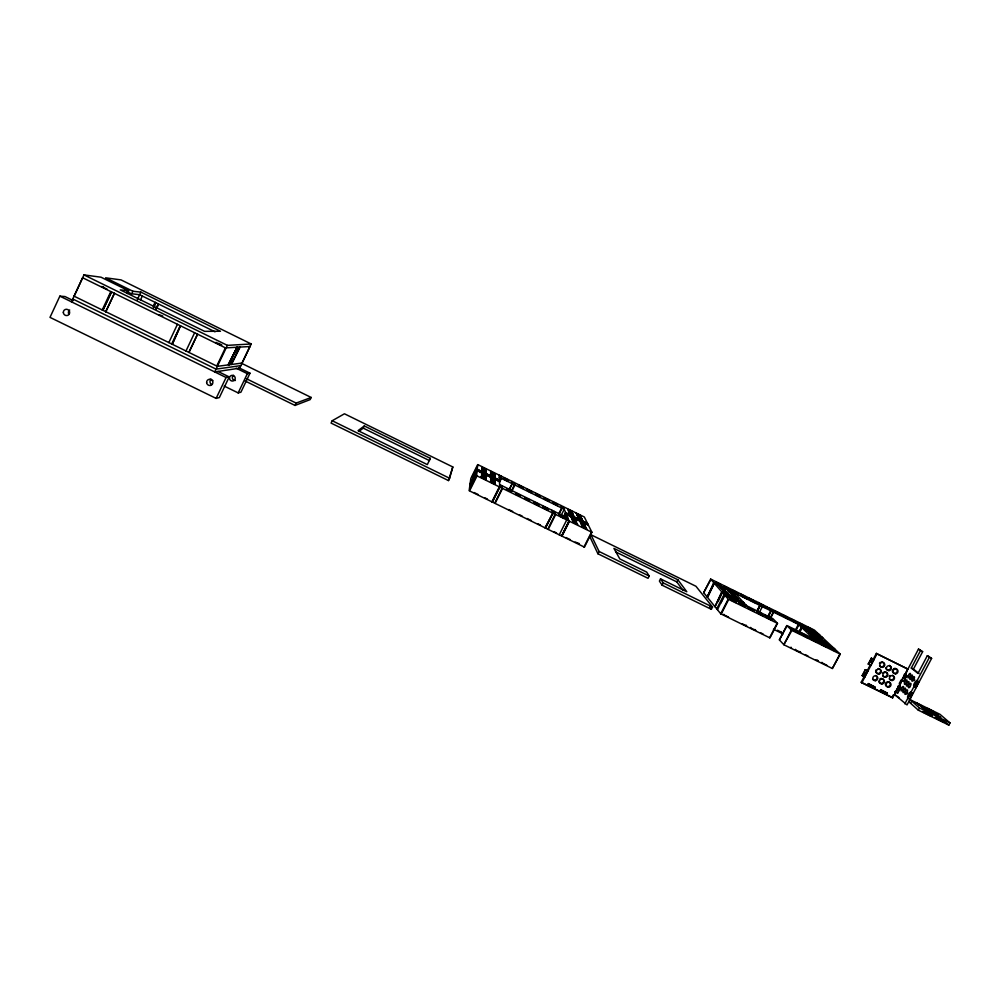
<?xml version="1.0" encoding="UTF-8"?>
<svg xmlns="http://www.w3.org/2000/svg" width="1000" height="1000" viewBox="0 0 1000 1000"><rect width="100%" height="100%" fill="white"/><g stroke="black" fill="none" stroke-linecap="round" stroke-linejoin="round"><path stroke-width="1.5" d="M490.55 475.262L494.875 476.987M490.562 473.462L494.812 475.163M490.562 472.575L494.787 474.275M485.938 477.775L481.562 475.188M485.975 476.825L481.625 474.263M486.175 471.838L481.887 470.125M481.262 477.05L485.75 479.688M481.3 476.475L485.838 478.275M481.5 473.663L485.95 475.438M481.725 470.562L486.012 473.062L481.887 470.6M481.85 468.812L486.087 471.287M481.95 467.463L486.175 469.162M476.613 475.7L477.7 464.588L470.85 478.462L469.137 490.637L476.55 475.65L499.725 487.038L492.3 502.013L494.65 503.2L545.413 528.013L552.888 513.112L544.987 527.837M905.512 675.588L906.25 674.875M915.95 684.3L916.55 683.65M917.025 684.075L916.425 684.737M449.613 478.263L452.812 466.962L344.438 413.787L332.2 420.75L331.075 423.088L448.475 480.575L449.613 478.263L332.2 420.75M448.475 480.575L452.812 466.962M73.325 300.637L64.975 296.55L59.862 296.15L50 317.375L216.125 398.387L219.35 397.575L229.2 376.925L218.062 371.488M71.438 301.812L83.963 274.9L101.013 277.2L128.663 290.8L127.4 293.512M102.788 310.287L111.525 291.925L102.938 310.3L102.212 310.012L110.8 291.625L111.375 291.875M105.662 311.7L114.412 293.337M128.663 290.8L120.275 289.887L204.6 331.35L220.463 331.262L140.887 292.113L132.925 291.262L131.662 293.938L126.975 291.637M137.2 299.975L140.887 292.113M140.488 299.975L142.325 296.05M153.262 306.25C156.438 298.562 156.263 303.975 153.3 307.825M153.787 306.512L155.638 302.6M155.838 309.125L158.3 303.9M155.963 309.137L158.425 303.913L156.988 308.087M168.825 342.625L177.438 324.325M171.688 344.025L180.312 325.763M185.963 351.025L194.6 332.788M188.812 352.425L197.575 334.188L188.975 352.475M251.225 343.975L227.375 345.363L214.725 371.938L239.688 368.15L251.225 343.975L121.05 279.9L105.6 277.812L132.925 291.262M228.2 364.575L236.95 347.4M228.75 364.837L237.05 347.413L228.512 364.738M229.237 364.775L237.062 347.15M231.262 364.175L233.162 360.2M236.325 353.575L239.475 346.938L240.1 347.2L231.475 364.275M231.312 364.5L239.55 347.238M216.125 398.387L226.088 377.488L229.2 376.925M238.175 392.9L247.362 373.675L250 373.212L240.9 392.225L238.175 392.9L224.175 386.075M430.325 458.35L427.337 464.6L358.05 430.65L364.288 425.95L430.325 458.35L429.263 460.513L363.225 428.137L359.025 431.337M244.9 380.887L295.025 405.438L296.15 403.088L311.188 397.463L241.325 363.188M311.188 397.463L310.138 399.625L295.025 405.438M363.225 428.137L364.288 425.95M471.962 477.238L478.137 464.762L499.125 475.1M470.1 483.8L477.225 469.175L499.412 480.112M469.913 485.125L477.262 469.212M561.425 514.85L564.225 509.263L514.8 484.963L514.125 482.45L499.15 475.087L499.762 487.088L492.337 502.062L469.538 490.887L477.013 475.925M499.538 482.238L501.438 478.4L501.287 476.15M491.875 501.838L499.3 486.863M494.688 503.175L502.088 488.175L552.45 512.95M495.112 503.425L502.55 488.45M508.7 489.913L512.263 483.7M509.137 490.125L512.3 483.7L511.987 481.4M511.3 491.188L514.462 484.762M511.737 491.4L514.913 485.025M502.013 485.725L551.838 510.188L552.913 513.175L545.45 528.075L584.4 547.112M547.837 529.212L555.188 514.237L591.875 532.275L584.45 547.112M548.212 529.425L555.675 514.525M558.837 513.575L561.638 507.987M558.575 515.188L562.05 508.15L561 505.5L514.212 482.512M563.65 516.512L565.562 512.575M564.087 516.725L565.638 512.638L587.525 523.413M564.862 516.688L566.175 514.075L587.875 524.775M564.237 518.05L566.213 514.113L565.337 516.962M565.025 517.1L566.312 514.425L588.025 525.087M559.25 534.825L566.712 519.95L565.5 516.888M568.975 521.013L561.638 535.975L569.138 521.125L563.125 506.55L561 505.538M562 536.175L569.462 521.3M584.025 546.95L591.487 532.112M590.962 534.75L589.913 536.862L597.925 553.763L648.05 578.3L649.2 576.038L646.675 572.087L619.812 558.925L613.925 548.4L677.875 579.775L686.8 591.75L660.525 578.875L659.388 581.1L662.113 585.188L711.375 609.312L712.525 607.05L695.962 586.275L590.962 534.75L599.075 551.475L649.2 576.038M597.925 553.763L599.075 551.475M662.113 585.188L663.275 582.925L660.525 578.875M683.012 590.35L676.8 581.9L677.875 579.775M756.3 601.55L710.65 579.087L703.662 592.65L720.75 613.812L769.938 637.913L777.513 623.325L772.85 618.65L724.5 594.913L717.55 609.538M710.263 580.575L703.737 592.663M707.237 596.775L713.8 582.725M707.575 597.188L713.938 582.812L760.125 605.525L757.337 611M707.212 597.062L714.275 583.263M708.275 595.8L714.35 583.275M715.062 606.45L721.862 591.9L715.037 606.763M718.075 601.7L722.412 592.475M716.75 608.875L724.137 594.487L746.213 605.325M720.913 602.987L724.275 596.438M720.688 613.75L728.2 599.113L710.6 579.087M721.213 614.062L728.725 599.425L777.487 623.337M757 610.875L759.825 605.388M757.425 611.075L760.25 605.6L756.237 601.475L767.062 606.838M759.525 612.112L762.35 606.625L758.3 602.5M767.212 617.6L770.75 610.763L819.287 634.612M767.55 617.725L771.087 610.875L766.988 606.763L773.325 612L770.438 617.475M767.638 617.812L771.175 610.962M770.15 619.05L773.688 612.2M769.625 637.775L777.163 623.2M791.363 630.112L783.812 644.663L779.362 639.875L786.787 625.538L791.725 630.337L840.238 654.137M834.95 649.175L787.125 625.662L779.425 639.862M783.85 644.7L791.9 630.438M794.862 631.175L798.4 624.35L813 638.362M796.025 630.262L798.863 624.8L819.788 635.075M798.425 632.675L801.637 627.263M798.825 633.025L801.688 627.5L822.875 637.95M798.925 633.112L801.787 627.6M799.963 631.85L801.838 627.587M784.35 644.987L832.362 668.5L839.938 654.013M865.212 669.75L867.712 671.1L864.688 676.875L862.188 675.525L865.212 669.75L867.412 670.825M871.263 658.2L873.775 659.55L870.75 665.325L868.238 663.975L871.263 658.2L873.475 659.275M862.487 675.8L865.512 670.025M868.538 664.237L871.575 658.462M873.925 659.675L873.312 659.15L876.35 653.375L907.8 669.062L892.625 697.875L861.812 682.788L861.213 682.225L864.237 676.462L864.837 677.013M861.812 682.788L876.963 653.888L876.35 653.375M868.863 684.15L868.275 685.263L874.438 688.275L875.025 687.175L868.25 683.575L875.025 687.175M874.438 688.275L874.412 686.6M880.6 691.3L880.562 689.613L887.35 693.2L886.762 694.312L880.6 691.3L879.987 690.713L886.762 694.312M886.137 693.725L886.712 692.625M892.625 697.875L891.988 697.288L893.2 694.987M899.25 683.487L901.075 680.037M900.725 687.3L898.525 686.225L895.5 691.975L897.688 693.05L900.725 687.3L898.2 685.938M901.562 680.462L904.6 674.7L906.8 675.775L903.763 681.538L901.725 680.6M919.05 673.6L913.45 669.1L922.625 651.7L920.462 650.638L911.3 668.037L917.987 673.425L927.312 655.75L931.6 658.4L907.038 704.925L894.538 694.525L895.987 691.775M898.162 687.65L901.787 680.775M904.688 675.263L918.462 649.125L920.6 650.188M898.25 687.938L900.612 683.45L899.15 687.087M904.75 675.575L906.525 672.212L905.075 675.85M897.688 693.05L900.4 687.013M904.762 674.837L904.262 674.425L906.462 675.5L903.763 681.538M907.712 697.962C917.175 684.188 902.138 698.487 909.912 699.038L912.6 693M913.787 686.462C923.25 672.675 908.2 686.988 915.975 687.537L918.675 681.5M904.85 703.85L929.412 657.312L931.6 658.4M912 694.15L909.912 699.038M918.062 682.65L915.975 687.537M908.988 701.85L910.125 699.688L940.013 714.338L950 722.913L948.838 725.1L918.3 710.15L908.988 701.85L911.375 703.025M916.112 702.625L920.612 705.512M918.3 710.15L919.463 707.95L910.125 699.688M924.412 713.15L925.588 710.95M925.4 713.213L925.987 712.1L925.288 711.5L932.1 715.1L931.525 716.2L925.4 713.213L924.712 712.6L931.525 716.2M928.075 708.487L932.562 711.363M930.525 716.137L931.7 713.938M936.637 719.125L937.8 716.925M937.638 719.2L938.225 718.1L937.513 717.475L944.338 721.087L943.75 722.188L937.638 719.2L936.925 718.575L943.75 722.188M897.45 688.838C900.775 689.775 895.825 690.562 898.4 689.087M910.475 695.163L909.975 696.112M240.9 365.613L216.062 369.137L72.75 298.988M74.062 296.163L217.338 366.337L242.113 363.062M217.338 366.337L216.713 366.087L225.375 347.9L250.012 346.525M215.763 342.525L216.637 342.488M162.763 316.025L158.725 314.575M140.275 294.8L131.125 293.675M897.487 689.9L898.312 689.013M910.788 695.212C907.9 695.037 912.3 697.575 910.625 695.075M910.037 696.175L910.85 695.275M871.45 661.338L870.625 662.237L871.375 661.287M903.65 678.462C906.15 677.35 902.412 678.85 904.375 677.5M865.387 672.9L864.575 673.8L865.325 672.825M916.112 684.675L917.125 684.525L916.925 683.775L916.075 683.612L916.038 684.6M551.912 510.25L567.762 518M563.2 506.6L584.338 517.013L591.912 532.275M107.2 289.225L101.638 286.512M102.863 286.588L103.513 286.863M221.35 345.3L215.85 342.612M769.175 607.863L814.438 630.112L840.263 654.125L832.362 668.5M531.362 520.588L527.087 518.5M522.163 516.087L519.388 514.738M478.325 494.625L474.05 492.537M538.787 505.725L534.425 503.587M525.125 498.55L529.513 500.712M529.338 500.1L525 497.962M534.025 501.938L538.387 504.075M529.525 501.188L525.225 499.062M534.3 503.062L538.688 505.213M538.425 504.562L534.125 502.438M570.3 539.663L566 537.55M506.737 489.525L511.138 491.688M515.775 492.975L520.15 495.125M515.938 494.038L520.337 496.2M520.138 495.575L515.675 492.95M556.512 532.913L553.837 531.613M485.763 478.7L481.413 476.562M481.375 477.075L485.8 479.25M490.613 480.625L495 482.775M490.613 481.613L495.025 483.775M494.963 483.212L490.637 481.087M494.988 484.225L490.6 482.075M485.875 476.8L481.575 474.688M490.625 478.688L494.95 480.812M485.812 477.738L481.475 475.613M490.625 479.65L494.975 481.788M485.887 474.212L481.725 472.15M494.812 478.587L490.637 476.538M485.887 475.85L481.637 473.762M490.637 477.738L494.938 479.85M494.837 477.4L490.65 475.337M481.95 468.837L486.1 470.875M481.887 469.7L486.062 471.763M586.263 528.05L581.95 525.913M582.325 526.638L586.688 528.787M586.825 529.325L582.212 526.613M547.975 510.238L543.6 508.088M572.163 519.688L576.475 521.812M576.087 521.112L571.888 519.038M580.588 522.863L584.875 524.975M584.462 524.263L579.925 521.625M559.513 515.425L564.15 518.138M563.538 516.888L559.225 514.763M572.675 520.913L577.325 523.612M564 518.112L559.663 515.975M585.6 526.75L581.413 524.675M573.212 522.163L577.575 524.312M577.188 523.587L572.562 520.887M581.737 525.363L586.4 528.075M543.15 506.413L547.487 508.55M571.138 517.275L575.688 519.925M583.438 522.125L578.95 519.513M575.55 519.888L571.312 517.8M580.025 521.65L584.275 523.737M571.65 518.475L576.225 521.138M559.062 514.225L563.675 516.925L565.712 512.925L587.675 523.713M581.575 518.225L577.513 516.213M569.625 513.725L573.787 515.763M573.387 515.1L569.375 513.112M577.812 516.838L581.938 518.875M573.9 516.25L569.862 514.263M582.7 520.575L578.612 518.562M747.6 606.737L752.613 609.625M743.612 605.237L739.388 603.162M736.225 602.6L732.05 600.538M740.337 604.15L745.35 607.038L740.238 604.138M752.513 609.612L748.3 607.537M749.25 608.525L753.525 610.638M572.962 513.987L568.925 512M577.288 515.7L581.388 517.712M569.15 512.587L573.275 514.612M732.337 598.275L728.188 596.213M736.388 599.8L741.325 602.638L737 600.538M734.712 600.875L730.487 598.787M738.737 602.388L743 604.5M731.4 599.763L735.688 601.875M540.163 496.987L536.112 494.988M548.438 500.175L544.412 498.188M552.812 501.925L556.875 503.925M548.737 501.2L544.75 499.237M557 504.387L552.987 502.413M567.737 509.25L571.788 511.25M557.35 505.438L553.075 502.95L557.537 505.487M725.013 592.575L729.862 595.363M727.6 595.487L731.825 597.575M494.787 476.475L490.55 473.988L494.85 476.075M522.65 487.512L518.488 485.075M527.175 489.312L531.25 491.325M518.775 486.05L522.875 488.075M522.9 488.5L518.65 486.025M531.237 491.725L527.062 489.288M535.737 493.525L539.8 495.525M531.538 492.75L527.525 490.775M539.812 495.95L535.612 493.5M486.075 470.4L482.038 468.413M494.675 473.75L490.575 471.35L494.888 473.825M503.6 477.725L507.663 479.725M507.663 480.125L503.65 478.162M494.775 475.562L490.688 473.55M518.612 485.1L522.688 487.113M507.75 481.05L503.663 479.038M482.038 468L486.138 470.012M486.05 469.513L482.088 467.562M781.862 632.875L779.438 631.688M814.825 640.212L810.638 638.138M811.875 639.263L816.112 641.375M823.575 644.513L819.45 642.463M816.85 642.188L812.712 640.138M820.7 643.6L825.875 646.575M829.538 647.938L833.775 650.037M825.763 646.55L821.575 644.488M772 620.163L767.825 618.1M815.013 638.175L820.088 641.075M801.038 632.975L805.263 635.075M797.188 631.55L792.987 629.475M826.575 643.363L821.525 640.475L825.75 642.537M794.163 630.575L798.225 632.562M823.688 642.438L827.862 644.5M819.963 641.062L815.85 639.025M809.825 637.288L814.95 640.225M818.612 641.6L822.825 643.7M576.275 513.45L580.3 515.438M580.462 515.925L576.138 513.413M811.825 633.375L806.975 630.588L811.125 632.612M809.025 632.463L813.988 635.3L809.85 633.3M765.325 615.438L769.55 617.525M817.537 636.65L821.637 638.675M540.462 525.062L537.775 523.75M767.087 617.275L772.138 620.188M763.088 615.788L758.925 613.737M803.725 627.413L807.725 629.388M808.413 630.138L804.5 628.2M726.712 592.013L722.025 589.3M730.738 593.55L735.512 596.3L730.612 593.525M723.575 590.938L727.7 592.987M775.925 612.45L779.912 614.412M728.263 593.675L723.462 590.925M732.225 595.188L736.35 597.225M792.588 620.638L796.562 622.6M736.9 597.925L732.837 595.925M788.863 619.225L785 617.312M733.737 596.85L737.875 598.9M729.663 595.3L725.625 593.312M738.438 599.612L734.325 597.575M800.475 652.325L796.737 650.5M733.7 591.688L737.7 593.675M729.837 590.2L725.938 588.288M719.325 586.15L723.375 588.162M745.1 596.85L740.462 594.188M748.9 598.3L752.875 600.275M738.238 594.338L733.587 591.675M727.812 590.325L732.525 593.025M723.875 588.812L719.862 586.825M753.4 600.925L749.538 599.012M759.7 603.612L763.675 605.575M720.725 587.725L724.8 589.75M750.45 599.925L754.45 601.9M732.337 592.975L727.7 590.3M725.312 590.413L721.275 588.413M755.037 602.587L751.1 600.65M761.325 605.262L765.312 607.238M722.15 589.325L726.9 592.062M774.225 610.75L778.188 612.712M733.875 594.625L729.862 592.638M765.925 607.95L761.95 605.975M782.513 614.825L786.462 616.788M715.562 581.912L719.525 583.875M719.975 584.5L716.075 582.562M723.913 586.013L727.862 587.975M716.912 583.438L721.55 586.1M728.4 588.638L724.45 586.688M721.363 586.05L717.487 584.125M725.312 587.562L729.3 589.538M740.575 594.212L744.55 596.175M736.75 592.75L732.837 590.812M487.463 499.1L484.787 497.8M803.688 625.65L799.85 623.75M800.925 624.738L804.875 626.688M811.975 629.725L808.138 627.825M805.575 627.438L801.688 625.513M809.237 628.812L813.175 630.775M813.9 631.525L810.013 629.612M812.125 631.538L816.1 633.513M816.838 634.288L812.875 632.312M790.812 618.9L794.737 620.85M799.075 622.962L803 624.913M795.4 621.575L791.562 619.675M807.337 627.025L811.25 628.975M743.475 602.562L721.938 591.975M755.45 630.288L751.787 628.488M924.963 712.6L925.962 713.05M791.475 647.925L790.987 647.188M770.8 610.788L760.25 605.6M511.863 483.525L499.263 477.337M894.538 694.525L898.988 697.65M919.463 707.95L950 722.913M246.025 378.537L296.15 403.088M663.275 582.925L712.525 607.05M881.188 690.188L887.35 693.2M925.987 712.1L932.1 715.1M938.225 718.1L944.338 721.087M868.9 685.288L873.825 687.7M724.95 615.35L728.538 617.1M763.088 634.025L760.312 632.638M807.975 656L805.163 654.6M815.65 659.762L818.25 661.025L817.513 660.175M826.862 665.25L823.288 663.5M512.638 511.438L508.738 509.525M861.213 682.225L891.988 697.288M59.862 296.15L226.088 377.488M210.188 379.237L212.987 380.6M139.662 294.738L215.037 331.812M916.825 680.7L919.013 681.775M512.3 483.738L514.562 484.837M714.212 583.188L735.413 593.65M801.213 627.05L822.288 637.4M83.963 274.9L227.375 345.363M477.2 469.438L499.425 480.35M218.438 343.312L221.825 344.975M499.475 481.362L477.1 470.363L470.4 485.05L477.163 470.375M477.075 470.588L499.487 481.6M226.038 348.162L82.638 277.738L74.125 296.238M868.238 663.975L870.438 665.062M722.3 592.4L744.262 603.225M812.4 637.788L834.312 648.587M499.637 484.55L501.912 485.662L502.088 488.225L499.762 487.088M552.913 513.175L555.212 514.3L554.188 511.325M910.75 692.212L912.938 693.288M777.45 630.237L780.788 631.875M615.625 551.9L676.8 581.9M773.462 629.25L783.037 633.95M238.825 367.725L250 373.212M236.163 368.188L247.362 373.675M862.188 675.525L864.388 676.6M895.175 691.688L897.362 692.763M915.163 702.588L921.137 705.512M927.1 708.438L933.062 711.363M927.312 655.75L929.5 656.825M911.3 668.037L913.45 669.1M876.963 653.888L907.8 669.062M574.087 517.087L574.763 517.825L570.475 515.75M918.65 704.488L918.363 704.338M936.812 718.363L937.987 718.975M940.45 720.387L939.775 720.075L940.713 720.537M580.837 516.562L576.862 514.987M548.35 499.725L544.3 498.113M511.012 490.637L506.562 488.875M819.613 636.788L815.537 634.763L816.237 635.5M547.875 509.725L543.5 508.013M529.275 499.6L524.888 497.875M733.337 593.938L729.287 591.938L729.737 592.55M490.637 480.112L495.062 481.863M575.163 542.038L579.35 543.612M582.5 520.05L578.462 518.45M757.188 611.9L761.375 613.962L760.788 613.25M824.55 643.3L828.688 645.337L827.925 644.55M941.038 719.287L940.8 719.287M922.738 711.375L923.787 711.988M927.987 714.4L928.238 714.4M507.775 480.65L503.575 478.963M585.475 526.225L581.287 524.587M831.6 648L827.412 645.925L828.15 646.712M742.675 596.512C752.95 602.587 740.863 593.725 742.575 596.438M490.7 472.663L494.9 474.35M490.65 478.188L495.025 479.925M734.125 600.138L729.887 598.038L730.375 598.713M506.7 488.988L511.1 490.712M793.35 621.413L797.288 623.362L796.65 622.663M576.987 515.075L580.938 516.638M567.925 509.75L571.888 511.325M760.375 604.338L764.3 606.287L763.75 605.638M736.2 592.075L732.25 590.112L732.712 590.725M568.4 510.863L572.375 512.438M572.775 513.488L568.75 511.887M796.462 630.75L792.262 628.663L792.9 629.4M580.837 523.438L584.95 525.037M573.438 522.737L577.663 524.375M543.288 506.938L547.587 508.625M490.625 479.137L495.037 480.887M516.013 494.538L520.425 496.275M788.238 618.513L784.287 616.55L784.875 617.225M828.263 646.8L832.45 648.863L831.675 648.062M572.275 512.362L568.275 510.775M801.85 633.825L806.038 635.9L805.337 635.125M572.35 520.237L576.55 521.875M783.188 615.562L787.163 617.525L786.55 616.85M818.35 637.463L822.425 639.487L821.7 638.725M803.812 635.763C815.075 642.438 801.137 632.3 803.725 635.688M766 616.225L770.238 618.312L769.638 617.6M760.7 613.188L756.488 611.1L757.05 611.8M749.912 609.3L754.2 611.425L753.612 610.7M816.312 635.562L820.387 637.575L819.675 636.838M754.925 629.5L755.713 630.35M742.4 623.862L746.688 625.975L746.137 625.225M114.438 293.387L105.85 311.762M249.9 346.488L242.013 363.05M935.113 717.3L935.763 717.75M918.462 649.125L922.625 651.7M945.512 722.237L948.838 725.1M870.9 665.462L870.288 664.925L867.262 670.7L867.862 671.237M895.013 691.55L895.662 692.125M811.338 629.038L812.113 629.75M813.263 630.837L814.038 631.562M816.2 633.575L816.988 634.312M825.825 642.588L826.663 643.375M833.85 650.088L834.725 650.913L829.438 647.925M807.212 627L807.975 627.712M809.112 628.787L809.875 629.513M812.013 631.512L812.788 632.25M817.45 636.638L818.25 637.4M823.6 642.425L824.438 643.213M803.088 624.975L803.838 625.688M804.963 626.75L805.713 627.463M807.812 629.45L808.587 630.188M811.213 632.675L812 633.425M822.9 643.75L823.75 644.55M798.962 622.95L799.7 623.65M800.812 624.712L801.55 625.425M803.625 627.4L804.388 628.125M808.925 632.45L809.712 633.2M814.912 638.162L815.725 638.938M818.512 641.6L819.35 642.387M820.612 643.587L821.45 644.4M794.825 620.913L795.55 621.613M816.188 641.425L817.025 642.225M790.688 618.875L791.4 619.575M792.487 620.625L793.213 621.325M809.725 637.288L810.537 638.062M811.775 639.25L812.588 640.05M788.325 618.575L789.038 619.275M782.412 614.812L783.112 615.5M800.938 632.962L801.725 633.737M778.263 612.775L778.95 613.45L774.125 610.737M780 614.475L780.688 615.163L775.825 612.425M796.538 630.8L797.312 631.575M798.487 632.737L799.275 633.513L794.062 630.562M821.925 662.337L822.775 663.2M765.387 607.3L766.05 607.975M752.95 600.325L753.575 600.975M754.525 601.962L755.163 602.625M748.787 598.288L749.412 598.925M750.35 599.9L750.975 600.562M765.212 615.425L765.913 616.163M766.975 617.263L767.688 618M781.287 632.163L781.988 632.9M799.837 651.525L800.638 652.35M795.413 649.362L796.2 650.175M744.625 596.237L745.238 596.875M763.225 615.812L758.188 612.913L758.763 613.625M736.3 592.15L736.888 592.775M737.788 593.725L738.375 594.375M734.987 593.188L746.612 605.763M747.513 606.737L748.162 607.45M749.163 608.513L749.825 609.237M729.4 589.612L729.975 590.237M733.413 594L734.013 594.65M736.425 597.288L737.038 597.962M737.962 598.962L738.575 599.637M743.075 604.562L743.725 605.262M732.113 595.163L732.712 595.825M733.612 596.825L734.225 597.5M736.3 599.788L736.925 600.475M738.65 602.375L739.275 603.075M723.45 588.212L724.025 588.85M724.875 589.8L725.45 590.45M727.788 593.05L728.375 593.7M731.9 597.638L732.513 598.312M734.212 600.2L734.825 600.9M735.775 601.938L736.4 602.65M719.212 586.125L719.762 586.763M720.612 587.712L721.175 588.337M724.912 592.562L725.5 593.212M727.5 595.475L728.1 596.15M731.3 599.75L731.925 600.45M750.588 627.4L751.25 628.175M723.825 614.3L724.425 615.037M709.538 606.975L711.375 609.312M582.038 518.95L577.712 516.825M548.925 501.262L544.612 499.137M540.312 497.025L536 494.9M531.675 492.775L527.362 490.662M511.225 491.763L506.625 489.5M907.225 693.775A2.487 0.85 -64 0 1 907.712 692.6M910.188 677.312A2.475 0.838 -63.8 0 1 910.675 676.15M912.163 678.962A2.475 0.85 -63.8 0 1 912.65 677.788M914.163 680.625A2.487 0.85 -63.8 0 1 914.663 679.45M879.95 678.863A2.512 2.425 -37 0 1 883.575 679.9A2.512 2.425 -37 0 1 881.787 683.3A2.512 2.425 -37 0 1 878.787 681.087M875.837 675.462A2.525 2.438 -36.9 0 1 876.5 679.287A2.525 2.438 -36.9 0 1 872.562 679.05M887.775 681.688A2.512 2.425 -37.1 0 1 890.225 684.825A2.512 2.425 -37.1 0 1 886.338 686.137A2.512 2.425 -37.1 0 1 886.538 682.1M884.675 671.8A2.525 2.438 -37.5 0 1 886.963 675.337A2.525 2.438 -37.5 0 1 882.65 675.638M882.562 673.188A2.525 2.438 -37.5 0 1 883.438 672.225M892.525 675.288A2.525 2.425 -37.6 0 1 893.175 679.112A2.525 2.425 -37.6 0 1 889.25 678.875M889.163 676.425A2.525 2.425 -37.6 0 1 890.037 675.462M881.562 661.9A2.525 2.438 -37.9 0 1 883.863 665.45A2.525 2.438 -37.9 0 1 879.55 665.75M879.463 663.288A2.525 2.438 -37.9 0 1 880.337 662.325M893.538 668.812A2.525 2.438 -38 0 1 897.288 670.25A2.525 2.438 -38 0 1 894.513 673.3A2.525 2.438 -38 0 1 892.65 669.775M889.425 665.387A2.525 2.438 -38 0 1 889.575 669.65A2.525 2.438 -38 0 1 885.775 667.788M878.075 668.562A2.525 2.438 -37.4 0 1 880.625 671.275A2.525 2.438 -37.4 0 1 877.4 673.4A2.525 2.438 -37.4 0 1 875.962 669.938M68.975 314.35A3.188 3.075 40.8 0 1 69.713 310.025M211.75 384.538A3.125 3.05 37.8 0 1 211.287 379.212M235.375 380.5A2.875 2.812 38.5 0 1 233.512 375.312M864.25 672.9C864.837 675.925 866.762 671.725 864.25 672.9M870.3 661.363C870.9 664.362 872.825 660.175 870.3 661.363M180.438 325.763L172.25 344.312L180.512 325.85M929.262 713.612L928.15 713.037L929.262 713.612M940.675 717.4L936.213 714.95L940.675 717.4M934.175 714.212L929.725 711.775L934.175 714.212M938.55 715.575L934.112 713.138L938.55 715.575M923.763 708.75L927.663 711.025L923.763 708.75M928.188 710.138L932.075 712.4L928.188 710.138M932.562 711.5L936.45 713.763L932.562 711.5M921.725 706.963L925.6 709.225L921.725 706.963M923.55 707.438L919.163 705.025L923.55 707.438M926.137 708.35L930 710.6L926.137 708.35M930.013 709.938L930.975 710.487L930.013 709.938M824.488 641.413L819.475 638.538L824.575 641.425M817.925 639.113L812.887 636.237L818.025 639.125M811.012 634.35L815.9 637.188L811.1 634.388M906.2 693.713A2.487 0.85 -64 0 0 907.362 689.912A2.487 0.85 -64 0 0 905.05 692.712A2.487 0.85 -64 0 0 906.2 693.713M904.225 691.975A2.475 0.838 -64 0 0 905.387 688.213A2.475 0.838 -64 0 0 903.1 691A2.475 0.838 -64 0 0 904.225 691.975M909.175 677.2A2.475 0.838 -63.8 0 0 910.325 673.462A2.475 0.838 -63.8 0 0 908.025 676.263A2.475 0.838 -63.8 0 0 909.175 677.2M902.275 690.275A2.462 0.825 -64 0 0 903.438 686.525A2.462 0.825 -64 0 0 901.162 689.3A2.462 0.825 -64 0 0 902.275 690.275M913.15 680.512A2.487 0.85 -63.8 0 0 914.312 676.737A2.487 0.85 -63.8 0 0 911.988 679.55A2.487 0.85 -63.8 0 0 913.15 680.512M911.15 678.85A2.475 0.838 -63.8 0 0 912.312 675.088A2.475 0.838 -63.8 0 0 910 677.9A2.475 0.838 -63.8 0 0 911.15 678.85M909.675 687.113A2.487 0.85 -63.9 0 0 910.837 683.325A2.487 0.85 -63.9 0 0 908.525 686.137A2.487 0.85 -63.9 0 0 909.675 687.113M905.725 683.737A2.462 0.838 -63.9 0 0 906.875 679.987A2.462 0.838 -63.9 0 0 904.587 682.788A2.462 0.838 -63.9 0 0 905.725 683.737M907.688 685.413A2.475 0.838 -63.9 0 0 908.85 681.65A2.475 0.838 -63.9 0 0 906.55 684.45A2.475 0.838 -63.9 0 0 907.688 685.413M888.587 687.175A2.525 2.438 -37.1 0 0 890.612 683.325A2.525 2.438 -37.1 0 0 886.3 683.625A2.525 2.438 -37.1 0 0 888.587 687.175M881.988 683.938A2.525 2.438 -37 0 0 884 680.088A2.525 2.438 -37 0 0 879.688 680.387A2.525 2.438 -37 0 0 881.988 683.938M875.375 680.7A2.525 2.438 -36.9 0 0 877.4 676.85A2.525 2.438 -36.9 0 0 873.088 677.15A2.525 2.438 -36.9 0 0 875.375 680.7M885.487 677.275A2.525 2.438 -37.5 0 0 887.5 673.438A2.525 2.438 -37.5 0 0 883.188 673.737A2.525 2.438 -37.5 0 0 885.487 677.275M892.087 680.512A2.525 2.438 -37.5 0 0 894.112 676.675A2.525 2.438 -37.5 0 0 889.8 676.975A2.525 2.438 -37.5 0 0 892.087 680.512M878.875 674.038A2.525 2.438 -37.4 0 0 880.9 670.188A2.525 2.438 -37.4 0 0 876.575 670.487A2.525 2.438 -37.4 0 0 878.875 674.038M882.375 667.375A2.525 2.438 -37.9 0 0 884.4 663.525A2.525 2.438 -37.9 0 0 880.088 663.825A2.525 2.438 -37.9 0 0 882.375 667.375M888.988 670.612A2.525 2.438 -38 0 0 891.012 666.775A2.525 2.438 -38 0 0 886.688 667.075A2.525 2.438 -38 0 0 888.988 670.612M895.588 673.863A2.525 2.438 -38 0 0 897.613 670.013A2.525 2.438 -38 0 0 893.3 670.312A2.525 2.438 -38 0 0 895.588 673.863M63.338 312.613A3.225 3.113 40.8 0 0 68.338 315.062A3.225 3.113 40.8 0 0 67.812 309.6A3.225 3.113 40.8 0 0 63.338 312.613M206.625 382.587A3.162 3.088 37.7 0 0 211.55 384.988A3.162 3.088 37.7 0 0 211.075 379.613A3.162 3.088 37.7 0 0 206.625 382.587M229.462 378.375A2.913 2.837 38.4 0 0 233.988 380.588A2.913 2.837 38.4 0 0 233.562 375.625A2.913 2.837 38.4 0 0 229.462 378.375"/></g></svg>
